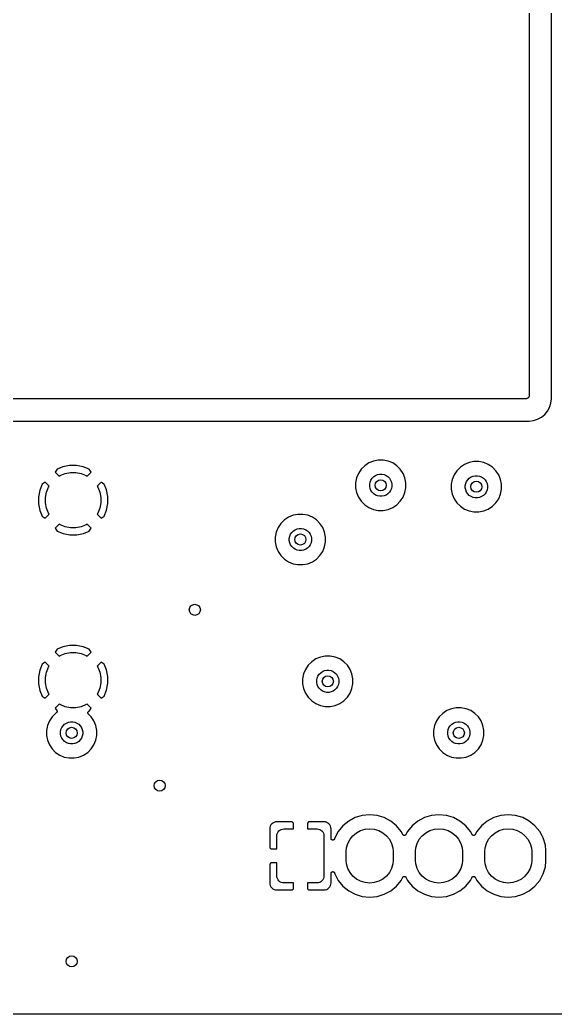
# Model space of a CAD drawing. Extents: x 1 to 139, y -76 to -1.
# Drawn here: x 66.71 to 86.03, y -75.56 to -39.65 of the extents above; entities that cross this region are included whole.
import ezdxf

# ---------------------------------------------------------------- set-up
doc = ezdxf.new("R2010")
doc.units = 0
doc.header["$MEASUREMENT"] = 0
doc.layers.add('BLACK', color=7, linetype='CONTINUOUS')

msp = doc.modelspace()

# ---------------------------------------------------------------- linework, layer by layer
at = {"layer": 'BLACK', "linetype": 'CONTINUOUS'}
for p, q in [((85.89, -53.3369), (85.89, -7.62312)), ((85.09, -30.772), (85.09, -53.213)), ((84.963, -53.34), (24.257, -53.34)), ((84.9749, -53.3388), (84.963, -53.34)), ((84.9868, -53.3377), (84.9749, -53.3388)), ((84.9872, -53.3376), (84.9868, -53.3377)), ((84.9877, -53.3376), (84.9872, -53.3376)), ((84.9991, -53.3341), (84.9877, -53.3376)), ((85.0106, -53.3308), (84.9991, -53.3341)), ((85.011, -53.3305), (85.0106, -53.3308)), ((85.0114, -53.3304), (85.011, -53.3305)), ((85.0219, -53.3248), (85.0114, -53.3304)), ((85.0325, -53.3193), (85.0219, -53.3248)), ((85.0329, -53.319), (85.0325, -53.3193)), ((85.0333, -53.3188), (85.0329, -53.319)), ((85.0425, -53.3112), (85.0333, -53.3188)), ((85.0519, -53.3037), (85.0425, -53.3112)), ((85.0521, -53.3034), (85.0519, -53.3037)), ((85.0525, -53.3031), (85.0521, -53.3034)), ((85.0601, -53.2939), (85.0525, -53.3031)), ((85.0678, -53.2848), (85.0601, -53.2939)), ((85.068, -53.2844), (85.0678, -53.2848)), ((85.0683, -53.284), (85.068, -53.2844)), ((85.074, -53.2735), (85.0683, -53.284)), ((85.0797, -53.263), (85.074, -53.2735)), ((85.0799, -53.2626), (85.0797, -53.263)), ((85.0801, -53.2622), (85.0799, -53.2626)), ((85.0836, -53.2508), (85.0801, -53.2622)), ((85.0872, -53.2394), (85.0836, -53.2508)), ((85.0873, -53.239), (85.0872, -53.2394)), ((85.0874, -53.2385), (85.0873, -53.239)), ((85.0887, -53.2267), (85.0874, -53.2385)), ((85.09, -53.2148), (85.0887, -53.2267)), ((85.09, -53.213), (85.09, -53.2139)), ((85.09, -53.2139), (85.09, -53.2139)), ((85.09, -53.2139), (85.09, -53.2139)), ((85.09, -53.2139), (85.09, -53.2148)), ((85.8288, -53.646), (85.8743, -53.496)), ((85.8743, -53.496), (85.89, -53.3369)), ((85.6555, -53.9055), (85.7549, -53.7843)), ((85.7549, -53.7843), (85.8288, -53.646)), ((24.1331, -54.14), (85.0869, -54.14)), ((85.0869, -54.14), (85.246, -54.1243)), ((85.246, -54.1243), (85.396, -54.0788)), ((85.396, -54.0788), (85.5343, -54.0049)), ((85.5343, -54.0049), (85.6555, -53.9055)), ((79.3045, -55.6557), (79.1558, -55.7551)), ((79.4697, -55.5873), (79.3045, -55.6557)), ((79.6452, -55.5524), (79.4697, -55.5873)), ((79.824, -55.5524), (79.6452, -55.5524)), ((79.9995, -55.5873), (79.824, -55.5524)), ((80.1647, -55.6557), (79.9995, -55.5873)), ((80.3134, -55.7551), (80.1647, -55.6557)), ((82.9201, -55.6419), (82.7549, -55.7103)), ((83.0956, -55.607), (82.9201, -55.6419)), ((83.2744, -55.607), (83.0956, -55.607)), ((83.4499, -55.6419), (83.2744, -55.607)), ((83.6151, -55.7103), (83.4499, -55.6419)), ((68.0603, -55.8798), (67.9829, -55.9887)), ((67.9829, -55.9887), (68.1294, -56.1352)), ((68.2606, -55.7968), (68.0603, -55.8798)), ((68.5028, -55.7469), (68.2606, -55.7968)), ((68.3433, -56.0384), (68.5365, -56)), ((68.7498, -55.7452), (68.5028, -55.7469)), ((68.5365, -56), (68.7335, -56)), ((68.7335, -56), (68.9267, -56.0384)), ((68.9924, -55.7917), (68.7498, -55.7452)), ((69.2099, -55.88), (68.9924, -55.7917)), ((69.1406, -56.1352), (69.2871, -55.9887)), ((69.2871, -55.9887), (69.2099, -55.88)), ((79.0293, -55.8816), (78.9299, -56.0303)), ((79.1558, -55.7551), (79.0293, -55.8816)), ((80.4399, -55.8816), (80.3134, -55.7551)), ((80.5393, -56.0303), (80.4399, -55.8816)), ((82.4797, -55.9362), (82.3803, -56.0849)), ((82.6062, -55.8097), (82.4797, -55.9362)), ((82.7549, -55.7103), (82.6062, -55.8097)), ((83.7638, -55.8097), (83.6151, -55.7103)), ((83.8903, -55.9362), (83.7638, -55.8097)), ((83.9897, -56.0849), (83.8903, -55.9362)), ((67.6237, -56.3479), (67.515, -56.4251)), ((67.7702, -56.4944), (67.6237, -56.3479)), ((68.1294, -56.1352), (68.1613, -56.1138)), ((68.1613, -56.1138), (68.3433, -56.0384)), ((68.9267, -56.0384), (69.1087, -56.1138)), ((69.1087, -56.1138), (69.1406, -56.1352)), ((69.6463, -56.3479), (69.4998, -56.4944)), ((69.7429, -56.4165), (69.6463, -56.3479)), ((78.8615, -56.1955), (78.8266, -56.371)), ((78.8266, -56.371), (78.8266, -56.5498)), ((78.9299, -56.0303), (78.8615, -56.1955)), ((79.3346, -56.421), (79.35, -56.3437)), ((79.35, -56.3437), (79.3801, -56.2709)), ((79.3801, -56.2709), (79.4239, -56.2054)), ((79.4239, -56.2054), (79.4796, -56.1497)), ((79.4796, -56.1497), (79.5451, -56.1059)), ((79.5451, -56.1059), (79.6179, -56.0758)), ((79.6179, -56.0758), (79.6952, -56.0604)), ((79.6952, -56.0604), (79.774, -56.0604)), ((79.774, -56.0604), (79.8513, -56.0758)), ((79.8513, -56.0758), (79.9241, -56.1059)), ((79.9241, -56.1059), (79.9896, -56.1497)), ((79.9896, -56.1497), (80.0453, -56.2054)), ((80.0453, -56.2054), (80.0891, -56.2709)), ((80.0891, -56.2709), (80.1192, -56.3437)), ((80.1192, -56.3437), (80.1346, -56.421)), ((80.6077, -56.1955), (80.5393, -56.0303)), ((80.6426, -56.371), (80.6077, -56.1955)), ((80.6426, -56.5498), (80.6426, -56.371)), ((82.3119, -56.2501), (82.277, -56.4256)), ((82.3803, -56.0849), (82.3119, -56.2501)), ((82.8004, -56.3983), (82.8305, -56.3255)), ((82.8305, -56.3255), (82.8743, -56.26)), ((82.8743, -56.26), (82.93, -56.2043)), ((82.93, -56.2043), (82.9955, -56.1605)), ((82.9955, -56.1605), (83.0683, -56.1304)), ((83.0683, -56.1304), (83.1456, -56.115)), ((83.1456, -56.115), (83.2244, -56.115)), ((83.2244, -56.115), (83.3017, -56.1304)), ((83.3017, -56.1304), (83.3745, -56.1605)), ((83.3745, -56.1605), (83.44, -56.2043)), ((83.44, -56.2043), (83.4957, -56.26)), ((83.4957, -56.26), (83.5395, -56.3255)), ((83.5395, -56.3255), (83.5696, -56.3983)), ((84.0581, -56.2501), (83.9897, -56.0849)), ((84.093, -56.4256), (84.0581, -56.2501)), ((67.4267, -56.6426), (67.3802, -56.8852)), ((67.515, -56.4251), (67.4267, -56.6426)), ((67.635, -56.9015), (67.6734, -56.7083)), ((67.6734, -56.7083), (67.7488, -56.5263)), ((67.7488, -56.5263), (67.7702, -56.4944)), ((69.4998, -56.4944), (69.5212, -56.5263)), ((69.5212, -56.5263), (69.5966, -56.7083)), ((69.5966, -56.7083), (69.635, -56.9015)), ((69.7552, -56.4252), (69.7429, -56.4165)), ((69.7429, -56.4165), (69.7429, -56.4165)), ((69.8382, -56.6256), (69.7552, -56.4252)), ((69.8881, -56.8678), (69.8382, -56.6256)), ((78.8266, -56.5498), (78.8615, -56.7253)), ((78.8615, -56.7253), (78.9299, -56.8905)), ((79.3346, -56.4998), (79.3346, -56.421)), ((79.35, -56.5771), (79.3346, -56.4998)), ((79.3801, -56.6499), (79.35, -56.5771)), ((79.4239, -56.7154), (79.3801, -56.6499)), ((79.4796, -56.7711), (79.4239, -56.7154)), ((80.0453, -56.7154), (79.9896, -56.7711)), ((80.0891, -56.6499), (80.0453, -56.7154)), ((80.1192, -56.5771), (80.0891, -56.6499)), ((80.1346, -56.4998), (80.1192, -56.5771)), ((80.1346, -56.421), (80.1346, -56.4998)), ((80.5393, -56.8905), (80.6077, -56.7253)), ((80.6077, -56.7253), (80.6426, -56.5498)), ((82.277, -56.4256), (82.277, -56.6044)), ((82.277, -56.6044), (82.3119, -56.7799)), ((82.785, -56.4756), (82.8004, -56.3983)), ((82.785, -56.5544), (82.785, -56.4756)), ((82.8004, -56.6317), (82.785, -56.5544)), ((82.8305, -56.7045), (82.8004, -56.6317)), ((82.8743, -56.77), (82.8305, -56.7045)), ((83.5395, -56.7045), (83.4957, -56.77)), ((83.5696, -56.6317), (83.5395, -56.7045)), ((83.5696, -56.3983), (83.585, -56.4756)), ((83.585, -56.5544), (83.5696, -56.6317)), ((83.585, -56.4756), (83.585, -56.5544)), ((84.0581, -56.7799), (84.093, -56.6044)), ((84.093, -56.6044), (84.093, -56.4256)), ((67.3802, -56.8852), (67.3819, -57.1322)), ((67.635, -57.0985), (67.635, -56.9015)), ((67.6734, -57.2917), (67.635, -57.0985)), ((69.635, -57.0985), (69.5966, -57.2917)), ((69.635, -56.9015), (69.635, -57.0985)), ((69.8898, -57.1148), (69.8881, -56.8678)), ((78.9299, -56.8905), (79.0293, -57.0392)), ((79.0293, -57.0392), (79.1558, -57.1657)), ((79.5451, -56.8149), (79.4796, -56.7711)), ((79.6179, -56.845), (79.5451, -56.8149)), ((79.6952, -56.8604), (79.6179, -56.845)), ((79.774, -56.8604), (79.6952, -56.8604)), ((79.8513, -56.845), (79.774, -56.8604)), ((79.9241, -56.8149), (79.8513, -56.845)), ((79.9896, -56.7711), (79.9241, -56.8149)), ((80.3134, -57.1657), (80.4399, -57.0392)), ((80.4399, -57.0392), (80.5393, -56.8905)), ((82.3119, -56.7799), (82.3803, -56.9451)), ((82.3803, -56.9451), (82.4797, -57.0938)), ((82.4797, -57.0938), (82.6062, -57.2203)), ((82.93, -56.8257), (82.8743, -56.77)), ((82.9955, -56.8695), (82.93, -56.8257)), ((83.0683, -56.8996), (82.9955, -56.8695)), ((83.1456, -56.915), (83.0683, -56.8996)), ((83.2244, -56.915), (83.1456, -56.915)), ((83.3017, -56.8996), (83.2244, -56.915)), ((83.3745, -56.8695), (83.3017, -56.8996)), ((83.44, -56.8257), (83.3745, -56.8695)), ((83.4957, -56.77), (83.44, -56.8257)), ((83.7638, -57.2203), (83.8903, -57.0938)), ((83.8903, -57.0938), (83.9897, -56.9451)), ((83.9897, -56.9451), (84.0581, -56.7799)), ((67.3819, -57.1322), (67.4318, -57.3744)), ((67.4318, -57.3744), (67.5148, -57.5747)), ((67.7488, -57.4737), (67.6734, -57.2917)), ((69.5966, -57.2917), (69.5212, -57.4737)), ((69.755, -57.5749), (69.8433, -57.3574)), ((69.8433, -57.3574), (69.8898, -57.1148)), ((79.1558, -57.1657), (79.3045, -57.2651)), ((79.3045, -57.2651), (79.4697, -57.3335)), ((79.4697, -57.3335), (79.6452, -57.3684)), ((79.6452, -57.3684), (79.824, -57.3684)), ((79.824, -57.3684), (79.9995, -57.3335)), ((79.9995, -57.3335), (80.1647, -57.2651)), ((80.1647, -57.2651), (80.3134, -57.1657)), ((82.6062, -57.2203), (82.7549, -57.3197)), ((82.7549, -57.3197), (82.9201, -57.3881)), ((82.9201, -57.3881), (83.0956, -57.423)), ((83.0956, -57.423), (83.2744, -57.423)), ((83.2744, -57.423), (83.4499, -57.3881)), ((83.4499, -57.3881), (83.6151, -57.3197)), ((83.6151, -57.3197), (83.7638, -57.2203)), ((67.5148, -57.5747), (67.6237, -57.6521)), ((67.6237, -57.6521), (67.7702, -57.5056)), ((67.7702, -57.5056), (67.7488, -57.4737)), ((69.5212, -57.4737), (69.4998, -57.5056)), ((69.4998, -57.5056), (69.6463, -57.6521)), ((69.6463, -57.6521), (69.755, -57.5749)), ((76.2562, -57.7147), (76.1297, -57.8412)), ((76.4049, -57.6153), (76.2562, -57.7147)), ((76.5701, -57.5469), (76.4049, -57.6153)), ((76.7456, -57.512), (76.5701, -57.5469)), ((76.9244, -57.512), (76.7456, -57.512)), ((77.0999, -57.5469), (76.9244, -57.512)), ((77.2651, -57.6153), (77.0999, -57.5469)), ((77.4138, -57.7147), (77.2651, -57.6153)), ((77.5403, -57.8412), (77.4138, -57.7147)), ((68.1294, -57.8648), (67.9829, -58.0113)), ((67.9829, -58.0113), (68.0601, -58.12)), ((68.0601, -58.12), (68.2776, -58.2083)), ((68.1613, -57.8862), (68.1294, -57.8648)), ((68.3433, -57.9616), (68.1613, -57.8862)), ((68.5365, -58), (68.3433, -57.9616)), ((68.7335, -58), (68.5365, -58)), ((68.9267, -57.9616), (68.7335, -58)), ((69.1087, -57.8862), (68.9267, -57.9616)), ((69.0094, -58.2032), (69.2097, -58.1202)), ((69.1406, -57.8648), (69.1087, -57.8862)), ((69.2871, -58.0113), (69.1406, -57.8648)), ((69.2097, -58.1202), (69.2871, -58.0113)), ((75.9619, -58.1551), (75.927, -58.3306)), ((76.0303, -57.9899), (75.9619, -58.1551)), ((76.1297, -57.8412), (76.0303, -57.9899)), ((76.4805, -58.2305), (76.5243, -58.165)), ((76.5243, -58.165), (76.58, -58.1093)), ((76.58, -58.1093), (76.6455, -58.0655)), ((76.6455, -58.0655), (76.7183, -58.0354)), ((76.7183, -58.0354), (76.7956, -58.02)), ((76.7956, -58.02), (76.8744, -58.02)), ((76.8744, -58.02), (76.9517, -58.0354)), ((76.9517, -58.0354), (77.0245, -58.0655)), ((77.0245, -58.0655), (77.09, -58.1093)), ((77.09, -58.1093), (77.1457, -58.165)), ((77.1457, -58.165), (77.1895, -58.2305)), ((77.6397, -57.9899), (77.5403, -57.8412)), ((77.7081, -58.1551), (77.6397, -57.9899)), ((77.743, -58.3306), (77.7081, -58.1551)), ((68.2776, -58.2083), (68.5202, -58.2548)), ((68.5202, -58.2548), (68.7672, -58.2531)), ((68.7672, -58.2531), (69.0094, -58.2032)), ((75.927, -58.3306), (75.927, -58.5094)), ((75.927, -58.5094), (75.9619, -58.6849)), ((76.435, -58.3806), (76.4504, -58.3033)), ((76.435, -58.4594), (76.435, -58.3806)), ((76.4504, -58.5367), (76.435, -58.4594)), ((76.4504, -58.3033), (76.4805, -58.2305)), ((76.4805, -58.6095), (76.4504, -58.5367)), ((77.1895, -58.2305), (77.2196, -58.3033)), ((77.2196, -58.5367), (77.1895, -58.6095)), ((77.2196, -58.3033), (77.235, -58.3806)), ((77.235, -58.4594), (77.2196, -58.5367)), ((77.235, -58.3806), (77.235, -58.4594)), ((77.7081, -58.6849), (77.743, -58.5094)), ((77.743, -58.5094), (77.743, -58.3306)), ((75.9619, -58.6849), (76.0303, -58.8501)), ((76.0303, -58.8501), (76.1297, -58.9988)), ((76.5243, -58.675), (76.4805, -58.6095)), ((76.58, -58.7307), (76.5243, -58.675)), ((76.6455, -58.7745), (76.58, -58.7307)), ((76.7183, -58.8046), (76.6455, -58.7745)), ((76.7956, -58.82), (76.7183, -58.8046)), ((76.8744, -58.82), (76.7956, -58.82)), ((76.9517, -58.8046), (76.8744, -58.82)), ((77.0245, -58.7745), (76.9517, -58.8046)), ((77.09, -58.7307), (77.0245, -58.7745)), ((77.1457, -58.675), (77.09, -58.7307)), ((77.1895, -58.6095), (77.1457, -58.675)), ((77.5403, -58.9988), (77.6397, -58.8501)), ((77.6397, -58.8501), (77.7081, -58.6849)), ((76.1297, -58.9988), (76.2562, -59.1253)), ((76.2562, -59.1253), (76.4049, -59.2247)), ((76.4049, -59.2247), (76.5701, -59.2931)), ((77.0999, -59.2931), (77.2651, -59.2247)), ((77.2651, -59.2247), (77.4138, -59.1253)), ((77.4138, -59.1253), (77.5403, -58.9988)), ((76.5701, -59.2931), (76.7456, -59.328)), ((76.7456, -59.328), (76.9244, -59.328)), ((76.9244, -59.328), (77.0999, -59.2931)), ((68.0603, -62.3798), (67.9829, -62.4887)), ((67.9829, -62.4887), (68.1294, -62.6352)), ((68.2606, -62.2968), (68.0603, -62.3798)), ((68.5028, -62.2469), (68.2606, -62.2968)), ((68.7498, -62.2452), (68.5028, -62.2469)), ((68.9924, -62.2917), (68.7498, -62.2452)), ((69.2099, -62.38), (68.9924, -62.2917)), ((69.1406, -62.6352), (69.2871, -62.4887)), ((69.2871, -62.4887), (69.2099, -62.38)), ((67.6237, -62.8479), (67.515, -62.9251)), ((67.7702, -62.9944), (67.6237, -62.8479)), ((68.1294, -62.6352), (68.1613, -62.6138)), ((68.1613, -62.6138), (68.3433, -62.5384)), ((68.3433, -62.5384), (68.5365, -62.5)), ((68.5365, -62.5), (68.7335, -62.5)), ((68.7335, -62.5), (68.9267, -62.5384)), ((68.9267, -62.5384), (69.1087, -62.6138)), ((69.1087, -62.6138), (69.1406, -62.6352)), ((69.6463, -62.8479), (69.4998, -62.9944)), ((69.7552, -62.9253), (69.6463, -62.8479)), ((77.2443, -62.8359), (77.1178, -62.9624)), ((77.393, -62.7365), (77.2443, -62.8359)), ((77.5582, -62.6681), (77.393, -62.7365)), ((77.7337, -62.6332), (77.5582, -62.6681)), ((77.9125, -62.6332), (77.7337, -62.6332)), ((78.088, -62.6681), (77.9125, -62.6332)), ((78.2532, -62.7365), (78.088, -62.6681)), ((78.4019, -62.8359), (78.2532, -62.7365)), ((78.5284, -62.9624), (78.4019, -62.8359)), ((67.4267, -63.1426), (67.3802, -63.3852)), ((67.515, -62.9251), (67.4267, -63.1426)), ((67.635, -63.4015), (67.6734, -63.2083)), ((67.6734, -63.2083), (67.7488, -63.0263)), ((67.7488, -63.0263), (67.7702, -62.9944)), ((69.4998, -62.9944), (69.5212, -63.0263)), ((69.5212, -63.0263), (69.5966, -63.2083)), ((69.5966, -63.2083), (69.635, -63.4015)), ((69.8382, -63.1256), (69.7552, -62.9253)), ((69.8881, -63.3678), (69.8382, -63.1256)), ((77.0184, -63.1111), (76.95, -63.2763)), ((77.1178, -62.9624), (77.0184, -63.1111)), ((77.5681, -63.2305), (77.6336, -63.1867)), ((77.6336, -63.1867), (77.7064, -63.1566)), ((77.7064, -63.1566), (77.7837, -63.1412)), ((77.7837, -63.1412), (77.8625, -63.1412)), ((77.8625, -63.1412), (77.9398, -63.1566)), ((77.9398, -63.1566), (78.0126, -63.1867)), ((78.0126, -63.1867), (78.0781, -63.2305)), ((78.6278, -63.1111), (78.5284, -62.9624)), ((78.6962, -63.2763), (78.6278, -63.1111)), ((67.3802, -63.3852), (67.3819, -63.6322)), ((67.635, -63.5985), (67.635, -63.4015)), ((69.635, -63.4015), (69.635, -63.5985)), ((69.8887, -63.4459), (69.8881, -63.3678)), ((69.8887, -63.446), (69.8887, -63.4459)), ((69.8898, -63.6148), (69.8887, -63.446)), ((76.95, -63.2763), (76.9151, -63.4518)), ((76.9151, -63.4518), (76.9151, -63.6306)), ((77.4231, -63.5018), (77.4385, -63.4245)), ((77.4231, -63.5806), (77.4231, -63.5018)), ((77.4385, -63.4245), (77.4686, -63.3517)), ((77.4686, -63.3517), (77.5124, -63.2862)), ((77.5124, -63.2862), (77.5681, -63.2305)), ((78.0781, -63.2305), (78.1338, -63.2862)), ((78.1338, -63.2862), (78.1776, -63.3517)), ((78.1776, -63.3517), (78.2077, -63.4245)), ((78.2077, -63.4245), (78.2231, -63.5018)), ((78.2231, -63.5018), (78.2231, -63.5806)), ((78.7311, -63.4518), (78.6962, -63.2763)), ((78.7311, -63.6306), (78.7311, -63.4518)), ((67.3819, -63.6322), (67.4318, -63.8744)), ((67.4318, -63.8744), (67.5148, -64.0747)), ((67.6734, -63.7917), (67.635, -63.5985)), ((67.7488, -63.9737), (67.6734, -63.7917)), ((69.5966, -63.7917), (69.5212, -63.9737)), ((69.635, -63.5985), (69.5966, -63.7917)), ((69.755, -64.0749), (69.8433, -63.8574)), ((69.8433, -63.8574), (69.8898, -63.6148)), ((76.9151, -63.6306), (76.95, -63.8061)), ((76.95, -63.8061), (77.0184, -63.9713)), ((77.4385, -63.6579), (77.4231, -63.5806)), ((77.4686, -63.7307), (77.4385, -63.6579)), ((77.5124, -63.7962), (77.4686, -63.7307)), ((77.5681, -63.8519), (77.5124, -63.7962)), ((77.6336, -63.8957), (77.5681, -63.8519)), ((77.7064, -63.9258), (77.6336, -63.8957)), ((77.7837, -63.9412), (77.7064, -63.9258)), ((77.9398, -63.9258), (77.8625, -63.9412)), ((78.0126, -63.8957), (77.9398, -63.9258)), ((78.0781, -63.8519), (78.0126, -63.8957)), ((78.1338, -63.7962), (78.0781, -63.8519)), ((78.1776, -63.7307), (78.1338, -63.7962)), ((78.2077, -63.6579), (78.1776, -63.7307)), ((78.2231, -63.5806), (78.2077, -63.6579)), ((78.6278, -63.9713), (78.6962, -63.8061)), ((78.6962, -63.8061), (78.7311, -63.6306)), ((67.5148, -64.0747), (67.6237, -64.1521)), ((67.6237, -64.1521), (67.7702, -64.0056)), ((67.7702, -64.0056), (67.7488, -63.9737)), ((69.5212, -63.9737), (69.4998, -64.0056)), ((69.4998, -64.0056), (69.6463, -64.1521)), ((69.6463, -64.1521), (69.755, -64.0749)), ((77.0184, -63.9713), (77.1178, -64.12)), ((77.1178, -64.12), (77.2443, -64.2465)), ((77.2443, -64.2465), (77.393, -64.3459)), ((77.8625, -63.9412), (77.7837, -63.9412)), ((78.2532, -64.3459), (78.4019, -64.2465)), ((78.4019, -64.2465), (78.5284, -64.12)), ((78.5284, -64.12), (78.6059, -64.004)), ((78.6059, -64.004), (78.6278, -63.9713)), ((78.6059, -64.004), (78.6059, -64.004)), ((68.1294, -64.3648), (67.9829, -64.5113)), ((67.9829, -64.5113), (68.0417, -64.5941)), ((68.0417, -64.5941), (68.0422, -64.5948)), ((68.0422, -64.5948), (68.0426, -64.5954)), ((68.0426, -64.5954), (68.043, -64.5959)), ((68.043, -64.5959), (68.0456, -64.6008)), ((68.0456, -64.6008), (68.0482, -64.6057)), ((68.0482, -64.6057), (68.0484, -64.6063)), ((68.0484, -64.6063), (68.0488, -64.6069)), ((68.0488, -64.6069), (68.0503, -64.6122)), ((68.0503, -64.6122), (68.052, -64.6175)), ((68.0522, -64.6435), (68.0506, -64.6487)), ((68.052, -64.6175), (68.0521, -64.6181)), ((68.0521, -64.6181), (68.0523, -64.6188)), ((68.0524, -64.6421), (68.0522, -64.6428)), ((68.0522, -64.6428), (68.0522, -64.6435)), ((68.0523, -64.6188), (68.0528, -64.6243)), ((68.0529, -64.6366), (68.0524, -64.6421)), ((68.0528, -64.6243), (68.0534, -64.6298)), ((68.0534, -64.6311), (68.0529, -64.6366)), ((68.0534, -64.6298), (68.0534, -64.6304)), ((68.0534, -64.6304), (68.0534, -64.6311)), ((68.1613, -64.3862), (68.1294, -64.3648)), ((68.3433, -64.4616), (68.1613, -64.3862)), ((68.5365, -64.5), (68.3433, -64.4616)), ((68.7335, -64.5), (68.5365, -64.5)), ((68.9267, -64.4616), (68.7335, -64.5)), ((69.1087, -64.3862), (68.9267, -64.4616)), ((69.1406, -64.3648), (69.1087, -64.3862)), ((69.2871, -64.5113), (69.1406, -64.3648)), ((69.1741, -64.6505), (69.1769, -64.6453)), ((69.1769, -64.6453), (69.177, -64.6452)), ((69.177, -64.6452), (69.1771, -64.645)), ((69.1771, -64.645), (69.1809, -64.6404)), ((69.1809, -64.6404), (69.1848, -64.6357)), ((69.1848, -64.6357), (69.1849, -64.6356)), ((69.1849, -64.6356), (69.185, -64.6355)), ((69.185, -64.6355), (69.1897, -64.6317)), ((69.1897, -64.6317), (69.1944, -64.6279)), ((69.1944, -64.6279), (69.1945, -64.6278)), ((69.1945, -64.6278), (69.1947, -64.6277)), ((69.1947, -64.6277), (69.1999, -64.6249)), ((69.1999, -64.6249), (69.2053, -64.622)), ((69.2053, -64.622), (69.2097, -64.6202)), ((69.2097, -64.6202), (69.2871, -64.5113)), ((77.393, -64.3459), (77.5582, -64.4143)), ((77.5582, -64.4143), (77.7337, -64.4492)), ((77.7337, -64.4492), (77.9125, -64.4492)), ((77.9125, -64.4492), (78.088, -64.4143)), ((78.088, -64.4143), (78.2532, -64.3459)), ((82.1199, -64.6003), (81.9712, -64.6997)), ((82.2851, -64.5319), (82.1199, -64.6003)), ((82.4606, -64.497), (82.2851, -64.5319)), ((82.6394, -64.497), (82.4606, -64.497)), ((82.8149, -64.5319), (82.6394, -64.497)), ((82.9801, -64.6003), (82.8149, -64.5319)), ((83.1288, -64.6997), (82.9801, -64.6003)), ((67.7753, -64.9749), (67.7069, -65.1401)), ((67.8747, -64.8262), (67.7753, -64.9749)), ((68.0012, -64.6997), (67.8747, -64.8262)), ((68.0252, -64.6837), (68.0012, -64.6997)), ((68.0257, -64.6832), (68.0252, -64.6837)), ((68.0263, -64.6829), (68.0257, -64.6832)), ((68.0305, -64.6793), (68.0263, -64.6829)), ((68.0348, -64.6758), (68.0305, -64.6793)), ((68.0352, -64.6753), (68.0348, -64.6758)), ((68.0358, -64.6748), (68.0352, -64.6753)), ((68.0392, -64.6705), (68.0358, -64.6748)), ((68.0427, -64.6662), (68.0392, -64.6705)), ((68.043, -64.6656), (68.0427, -64.6662)), ((68.0434, -64.6651), (68.043, -64.6656)), ((68.0459, -64.6601), (68.0434, -64.6651)), ((68.0485, -64.6553), (68.0459, -64.6601)), ((68.0487, -64.6547), (68.0485, -64.6553)), ((68.0491, -64.654), (68.0487, -64.6547)), ((68.0506, -64.6487), (68.0491, -64.654)), ((68.4633, -65.0204), (68.5406, -65.005)), ((68.5406, -65.005), (68.6194, -65.005)), ((68.6194, -65.005), (68.6967, -65.0204)), ((69.1661, -64.68), (69.1668, -64.674)), ((69.1661, -64.6802), (69.1661, -64.68)), ((69.1661, -64.6804), (69.1661, -64.6802)), ((69.1667, -64.6863), (69.1661, -64.6804)), ((69.1672, -64.6924), (69.1667, -64.6863)), ((69.1668, -64.674), (69.1674, -64.668)), ((69.1672, -64.6925), (69.1672, -64.6924)), ((69.1673, -64.6927), (69.1672, -64.6925)), ((69.1689, -64.6984), (69.1673, -64.6927)), ((69.1674, -64.6679), (69.1675, -64.6677)), ((69.1674, -64.668), (69.1674, -64.6679)), ((69.1675, -64.6677), (69.1693, -64.6619)), ((69.1706, -64.7043), (69.1689, -64.6984)), ((69.1693, -64.6619), (69.171, -64.6562)), ((69.1707, -64.7044), (69.1706, -64.7043)), ((69.1708, -64.7046), (69.1707, -64.7044)), ((69.1735, -64.7098), (69.1708, -64.7046)), ((69.171, -64.6562), (69.1711, -64.656)), ((69.1711, -64.656), (69.1712, -64.6559)), ((69.1712, -64.6559), (69.1741, -64.6505)), ((69.1764, -64.7153), (69.1735, -64.7098)), ((69.1765, -64.7154), (69.1764, -64.7153)), ((69.1765, -64.7156), (69.1765, -64.7154)), ((69.1803, -64.7203), (69.1765, -64.7156)), ((69.1841, -64.725), (69.1803, -64.7203)), ((69.1843, -64.7252), (69.1841, -64.725)), ((69.1847, -64.7256), (69.1843, -64.7252)), ((69.1843, -64.7252), (69.1843, -64.7252)), ((69.1843, -64.7252), (69.1843, -64.7252)), ((69.2853, -64.8262), (69.1847, -64.7256)), ((69.3847, -64.9749), (69.2853, -64.8262)), ((69.4531, -65.1401), (69.3847, -64.9749)), ((81.7453, -64.9749), (81.6769, -65.1401)), ((81.8447, -64.8262), (81.7453, -64.9749)), ((81.9712, -64.6997), (81.8447, -64.8262)), ((82.4333, -65.0204), (82.5106, -65.005)), ((82.5106, -65.005), (82.5894, -65.005)), ((82.5894, -65.005), (82.6667, -65.0204)), ((83.2553, -64.8262), (83.1288, -64.6997)), ((83.3547, -64.9749), (83.2553, -64.8262)), ((83.4231, -65.1401), (83.3547, -64.9749)), ((67.7069, -65.1401), (67.672, -65.3156)), ((67.672, -65.3156), (67.672, -65.4944)), ((68.18, -65.3656), (68.1954, -65.2883)), ((68.18, -65.4444), (68.18, -65.3656)), ((68.1954, -65.2883), (68.2255, -65.2155)), ((68.2255, -65.2155), (68.2693, -65.15)), ((68.2693, -65.15), (68.325, -65.0943)), ((68.325, -65.0943), (68.3905, -65.0505)), ((68.3905, -65.0505), (68.4633, -65.0204)), ((68.6967, -65.0204), (68.7695, -65.0505)), ((68.7695, -65.0505), (68.835, -65.0943)), ((68.835, -65.0943), (68.8907, -65.15)), ((68.8907, -65.15), (68.9345, -65.2155)), ((68.9345, -65.2155), (68.9646, -65.2883)), ((68.9646, -65.2883), (68.98, -65.3656)), ((68.98, -65.3656), (68.98, -65.4444)), ((69.488, -65.3156), (69.4531, -65.1401)), ((69.488, -65.4944), (69.488, -65.3156)), ((81.6769, -65.1401), (81.642, -65.3156)), ((81.642, -65.3156), (81.642, -65.4944)), ((82.15, -65.3656), (82.1654, -65.2883)), ((82.15, -65.4444), (82.15, -65.3656)), ((82.1654, -65.2883), (82.1955, -65.2155)), ((82.1955, -65.2155), (82.2393, -65.15)), ((82.2393, -65.15), (82.295, -65.0943)), ((82.295, -65.0943), (82.3605, -65.0505)), ((82.3605, -65.0505), (82.4333, -65.0204)), ((82.6667, -65.0204), (82.7395, -65.0505)), ((82.7395, -65.0505), (82.805, -65.0943)), ((82.805, -65.0943), (82.8607, -65.15)), ((82.8607, -65.15), (82.9045, -65.2155)), ((82.9045, -65.2155), (82.9346, -65.2883)), ((82.9346, -65.2883), (82.95, -65.3656)), ((82.95, -65.3656), (82.95, -65.4444)), ((83.4573, -65.3119), (83.4231, -65.1401)), ((83.458, -65.3156), (83.4573, -65.3119)), ((83.4573, -65.3119), (83.4573, -65.3119)), ((83.458, -65.4944), (83.458, -65.3156)), ((67.672, -65.4944), (67.7069, -65.6699)), ((67.7069, -65.6699), (67.7753, -65.8351)), ((68.1954, -65.5217), (68.18, -65.4444)), ((68.2255, -65.5945), (68.1954, -65.5217)), ((68.2693, -65.66), (68.2255, -65.5945)), ((68.325, -65.7157), (68.2693, -65.66)), ((68.3905, -65.7595), (68.325, -65.7157)), ((68.835, -65.7157), (68.7695, -65.7595)), ((68.8907, -65.66), (68.835, -65.7157)), ((68.9345, -65.5945), (68.8907, -65.66)), ((68.9646, -65.5217), (68.9345, -65.5945)), ((68.98, -65.4444), (68.9646, -65.5217)), ((69.3847, -65.8351), (69.4531, -65.6699)), ((69.4531, -65.6699), (69.488, -65.4944)), ((81.642, -65.4944), (81.6769, -65.6699)), ((81.6769, -65.6699), (81.7453, -65.8351)), ((82.1654, -65.5217), (82.15, -65.4444)), ((82.1955, -65.5945), (82.1654, -65.5217)), ((82.2393, -65.66), (82.1955, -65.5945)), ((82.295, -65.7157), (82.2393, -65.66)), ((82.3605, -65.7595), (82.295, -65.7157)), ((82.805, -65.7157), (82.7395, -65.7595)), ((82.8607, -65.66), (82.805, -65.7157)), ((82.9045, -65.5945), (82.8607, -65.66)), ((82.9346, -65.5217), (82.9045, -65.5945)), ((82.95, -65.4444), (82.9346, -65.5217)), ((83.3547, -65.8351), (83.4231, -65.6699)), ((83.4231, -65.6699), (83.458, -65.4944)), ((67.7753, -65.8351), (67.8747, -65.9838)), ((67.8747, -65.9838), (68.0012, -66.1103)), ((68.4633, -65.7896), (68.3905, -65.7595)), ((68.5406, -65.805), (68.4633, -65.7896)), ((68.6194, -65.805), (68.5406, -65.805)), ((68.6967, -65.7896), (68.6194, -65.805)), ((68.7695, -65.7595), (68.6967, -65.7896)), ((69.1588, -66.1103), (69.2853, -65.9838)), ((69.2853, -65.9838), (69.3847, -65.8351)), ((81.7453, -65.8351), (81.8447, -65.9838)), ((81.8447, -65.9838), (81.9712, -66.1103)), ((82.4333, -65.7896), (82.3605, -65.7595)), ((82.5106, -65.805), (82.4333, -65.7896)), ((82.5894, -65.805), (82.5106, -65.805)), ((82.6667, -65.7896), (82.5894, -65.805)), ((82.7395, -65.7595), (82.6667, -65.7896)), ((83.1288, -66.1103), (83.2553, -65.9838)), ((83.2553, -65.9838), (83.3547, -65.8351)), ((68.0012, -66.1103), (68.1499, -66.2097)), ((68.1499, -66.2097), (68.3151, -66.2781)), ((68.3151, -66.2781), (68.4906, -66.313)), ((68.4906, -66.313), (68.6694, -66.313)), ((68.6694, -66.313), (68.8449, -66.2781)), ((68.8449, -66.2781), (69.0101, -66.2097)), ((69.0101, -66.2097), (69.1588, -66.1103)), ((81.9712, -66.1103), (82.1199, -66.2097)), ((82.1199, -66.2097), (82.2851, -66.2781)), ((82.2851, -66.2781), (82.4606, -66.313)), ((82.4606, -66.313), (82.6394, -66.313)), ((82.6394, -66.313), (82.8149, -66.2781)), ((82.8149, -66.2781), (82.9801, -66.2097)), ((82.9801, -66.2097), (83.1288, -66.1103)), ((78.5769, -68.5904), (78.3701, -68.7601)), ((78.8128, -68.4643), (78.5769, -68.5904)), ((79.0688, -68.3866), (78.8128, -68.4643)), ((79.335, -68.3604), (79.0688, -68.3866)), ((79.6012, -68.3866), (79.335, -68.3604)), ((79.8572, -68.4643), (79.6012, -68.3866)), ((80.0931, -68.5904), (79.8572, -68.4643)), ((80.2999, -68.7601), (80.0931, -68.5904)), ((81.0769, -68.5904), (80.8701, -68.7601)), ((81.3128, -68.4643), (81.0769, -68.5904)), ((81.5688, -68.3866), (81.3128, -68.4643)), ((81.835, -68.3604), (81.5688, -68.3866)), ((82.1012, -68.3866), (81.835, -68.3604)), ((82.3572, -68.4643), (82.1012, -68.3866)), ((82.5931, -68.5904), (82.3572, -68.4643)), ((82.7999, -68.7601), (82.5931, -68.5904)), ((83.5769, -68.5904), (83.3701, -68.7601)), ((83.8128, -68.4643), (83.5769, -68.5904)), ((84.0688, -68.3866), (83.8128, -68.4643)), ((84.335, -68.3604), (84.0688, -68.3866)), ((84.6012, -68.3866), (84.335, -68.3604)), ((84.8572, -68.4643), (84.6012, -68.3866)), ((85.0931, -68.5904), (84.8572, -68.4643)), ((85.2999, -68.7601), (85.0931, -68.5904)), ((75.7347, -68.8252), (75.7295, -68.878)), ((75.7295, -68.878), (75.7309, -69.5538)), ((75.7492, -68.7773), (75.7347, -68.8252)), ((75.7728, -68.7332), (75.7492, -68.7773)), ((75.8045, -68.6945), (75.7728, -68.7332)), ((75.8432, -68.6628), (75.8045, -68.6945)), ((75.8873, -68.6392), (75.8432, -68.6628)), ((75.9352, -68.6247), (75.8873, -68.6392)), ((75.988, -68.6195), (75.9352, -68.6247)), ((76.5388, -68.6209), (75.988, -68.6195)), ((76.0271, -68.9861), (76.0582, -68.9482)), ((76.0582, -68.9482), (76.0961, -68.9171)), ((76.0961, -68.9171), (76.1393, -68.894)), ((76.1393, -68.894), (76.1862, -68.8798)), ((76.1862, -68.8798), (76.235, -68.875)), ((76.235, -68.875), (76.581, -68.875)), ((76.581, -68.6632), (76.5388, -68.6209)), ((76.581, -68.875), (76.581, -68.6632)), ((77.1312, -68.6209), (77.089, -68.6632)), ((77.089, -68.6632), (77.089, -68.875)), ((77.089, -68.875), (77.435, -68.875)), ((77.682, -68.6195), (77.1312, -68.6209)), ((77.435, -68.875), (77.4838, -68.8798)), ((77.4838, -68.8798), (77.5307, -68.894)), ((77.5307, -68.894), (77.5739, -68.9171)), ((77.5739, -68.9171), (77.6118, -68.9482)), ((77.6118, -68.9482), (77.6429, -68.9861)), ((77.7348, -68.6247), (77.682, -68.6195)), ((77.7827, -68.6392), (77.7348, -68.6247)), ((77.8268, -68.6628), (77.7827, -68.6392)), ((77.8655, -68.6945), (77.8268, -68.6628)), ((77.8972, -68.7332), (77.8655, -68.6945)), ((77.9208, -68.7773), (77.8972, -68.7332)), ((77.9353, -68.8252), (77.9208, -68.7773)), ((77.9405, -68.878), (77.9353, -68.8252)), ((77.9398, -69.218), (77.9405, -68.878)), ((78.3701, -68.7601), (78.2004, -68.9669)), ((78.8605, -69.0148), (79.0081, -68.9359)), ((79.0081, -68.9359), (79.1684, -68.8873)), ((79.1684, -68.8873), (79.335, -68.8709)), ((79.335, -68.8709), (79.5016, -68.8873)), ((79.5016, -68.8873), (79.6619, -68.9359)), ((79.6619, -68.9359), (79.8095, -69.0148)), ((80.4696, -68.9669), (80.2999, -68.7601)), ((80.8701, -68.7601), (80.7004, -68.9669)), ((81.3605, -69.0148), (81.5081, -68.9359)), ((81.5081, -68.9359), (81.6684, -68.8873)), ((81.6684, -68.8873), (81.835, -68.8709)), ((81.835, -68.8709), (82.0016, -68.8873)), ((82.0016, -68.8873), (82.1619, -68.9359)), ((82.1619, -68.9359), (82.3095, -69.0148)), ((82.9696, -68.9669), (82.7999, -68.7601)), ((83.3701, -68.7601), (83.2004, -68.9669)), ((83.8605, -69.0148), (84.0081, -68.9359)), ((84.0081, -68.9359), (84.1684, -68.8873)), ((84.1684, -68.8873), (84.335, -68.8709)), ((84.335, -68.8709), (84.5016, -68.8873)), ((84.5016, -68.8873), (84.6619, -68.9359)), ((84.6619, -68.9359), (84.8095, -69.0148)), ((85.4696, -68.9669), (85.2999, -68.7601)), ((75.985, -69.125), (75.9898, -69.0762)), ((75.985, -69.596), (75.985, -69.125)), ((75.9898, -69.0762), (76.004, -69.0293)), ((76.004, -69.0293), (76.0271, -68.9861)), ((77.6429, -68.9861), (77.666, -69.0293)), ((77.666, -69.0293), (77.6802, -69.0762)), ((77.6802, -69.0762), (77.685, -69.125)), ((77.685, -69.125), (77.685, -70.575)), ((77.9401, -69.2211), (77.9398, -69.218)), ((77.9401, -69.2243), (77.9401, -69.2211)), ((77.9407, -69.2273), (77.9401, -69.2243)), ((77.941, -69.2303), (77.9407, -69.2273)), ((77.9419, -69.2334), (77.941, -69.2303)), ((77.9425, -69.2364), (77.9419, -69.2334)), ((77.9436, -69.2393), (77.9425, -69.2364)), ((77.9445, -69.2422), (77.9436, -69.2393)), ((77.946, -69.245), (77.9445, -69.2422)), ((77.9472, -69.2479), (77.946, -69.245)), ((77.9489, -69.2505), (77.9472, -69.2479)), ((77.9503, -69.2532), (77.9489, -69.2505)), ((77.9523, -69.2556), (77.9503, -69.2532)), ((77.954, -69.2582), (77.9523, -69.2556)), ((77.9562, -69.2604), (77.954, -69.2582)), ((77.9581, -69.2628), (77.9562, -69.2604)), ((77.9605, -69.2648), (77.9581, -69.2628)), ((77.9627, -69.267), (77.9605, -69.2648)), ((77.9653, -69.2687), (77.9627, -69.267)), ((77.9677, -69.2707), (77.9653, -69.2687)), ((77.9704, -69.2722), (77.9677, -69.2707)), ((77.973, -69.274), (77.9704, -69.2722)), ((77.9759, -69.2752), (77.973, -69.274)), ((77.9786, -69.2766), (77.9759, -69.2752)), ((77.9815, -69.2776), (77.9786, -69.2766)), ((77.9844, -69.2788), (77.9815, -69.2776)), ((77.9874, -69.2794), (77.9844, -69.2788)), ((77.9904, -69.2803), (77.9874, -69.2794)), ((77.9935, -69.2807), (77.9904, -69.2803)), ((77.9966, -69.2813), (77.9935, -69.2807)), ((77.9996, -69.2813), (77.9966, -69.2813)), ((78.0027, -69.2816), (77.9996, -69.2813)), ((78.0058, -69.2814), (78.0027, -69.2816)), ((78.009, -69.2814), (78.0058, -69.2814)), ((78.012, -69.2808), (78.009, -69.2814)), ((78.0151, -69.2805), (78.012, -69.2808)), ((78.0181, -69.2797), (78.0151, -69.2805)), ((78.0211, -69.2791), (78.0181, -69.2797)), ((78.024, -69.2779), (78.0211, -69.2791)), ((78.0269, -69.2771), (78.024, -69.2779)), ((78.0297, -69.2756), (78.0269, -69.2771)), ((78.0326, -69.2745), (78.0297, -69.2756)), ((78.0352, -69.2728), (78.0326, -69.2745)), ((78.0379, -69.2714), (78.0352, -69.2728)), ((78.0404, -69.2694), (78.0379, -69.2714)), ((78.043, -69.2677), (78.0404, -69.2694)), ((78.0452, -69.2655), (78.043, -69.2677)), ((78.0476, -69.2636), (78.0452, -69.2655)), ((78.0496, -69.2612), (78.0476, -69.2636)), ((78.0519, -69.259), (78.0496, -69.2612)), ((78.0536, -69.2565), (78.0519, -69.259)), ((78.0556, -69.2541), (78.0536, -69.2565)), ((78.0571, -69.2514), (78.0556, -69.2541)), ((78.0589, -69.2488), (78.0571, -69.2514)), ((78.0601, -69.246), (78.0589, -69.2488)), ((78.0616, -69.2433), (78.0601, -69.246)), ((78.0626, -69.2403), (78.0616, -69.2433)), ((78.0638, -69.2374), (78.0626, -69.2403)), ((78.0641, -69.2366), (78.0638, -69.2374)), ((78.0743, -69.2028), (78.0641, -69.2366)), ((78.2004, -68.9669), (78.0743, -69.2028)), ((78.5459, -69.3981), (78.6248, -69.2505)), ((78.6248, -69.2505), (78.7311, -69.1211)), ((78.7311, -69.1211), (78.8605, -69.0148)), ((79.8095, -69.0148), (79.9389, -69.1211)), ((79.9389, -69.1211), (80.0452, -69.2505)), ((80.0452, -69.2505), (80.1241, -69.3981)), ((80.529, -69.078), (80.4696, -68.9669)), ((80.5324, -69.0832), (80.529, -69.078)), ((80.5357, -69.0881), (80.5324, -69.0832)), ((80.5358, -69.0882), (80.5357, -69.0881)), ((80.5359, -69.0883), (80.5358, -69.0882)), ((80.5403, -69.0927), (80.5359, -69.0883)), ((80.5444, -69.0969), (80.5403, -69.0927)), ((80.5445, -69.097), (80.5444, -69.0969)), ((80.5446, -69.0971), (80.5445, -69.097)), ((80.5497, -69.1005), (80.5446, -69.0971)), ((80.5547, -69.1039), (80.5497, -69.1005)), ((80.5548, -69.1039), (80.5547, -69.1039)), ((80.5549, -69.104), (80.5548, -69.1039)), ((80.5605, -69.1063), (80.5549, -69.104)), ((80.5661, -69.1087), (80.5605, -69.1063)), ((80.5662, -69.1087), (80.5661, -69.1087)), ((80.5664, -69.1088), (80.5662, -69.1087)), ((80.5723, -69.11), (80.5664, -69.1088)), ((80.5782, -69.1112), (80.5723, -69.11)), ((80.5784, -69.1112), (80.5782, -69.1112)), ((80.5785, -69.1112), (80.5784, -69.1112)), ((80.5845, -69.1113), (80.5785, -69.1112)), ((80.5906, -69.1113), (80.5845, -69.1113)), ((80.5908, -69.1113), (80.5906, -69.1113)), ((80.5909, -69.1113), (80.5908, -69.1113)), ((80.5967, -69.1102), (80.5909, -69.1113)), ((80.6028, -69.109), (80.5967, -69.1102)), ((80.6029, -69.109), (80.6028, -69.109)), ((80.6031, -69.109), (80.6029, -69.109)), ((80.6085, -69.1067), (80.6031, -69.109)), ((80.6143, -69.1044), (80.6085, -69.1067)), ((80.6144, -69.1043), (80.6143, -69.1044)), ((80.6145, -69.1043), (80.6144, -69.1043)), ((80.6196, -69.101), (80.6145, -69.1043)), ((80.6247, -69.0977), (80.6196, -69.101)), ((80.6248, -69.0976), (80.6247, -69.0977)), ((80.6249, -69.0975), (80.6248, -69.0976)), ((80.6293, -69.0932), (80.6249, -69.0975)), ((80.6336, -69.089), (80.6293, -69.0932)), ((80.6337, -69.0888), (80.6336, -69.0889)), ((80.6336, -69.0889), (80.6336, -69.089)), ((80.6372, -69.0837), (80.6337, -69.0888)), ((80.6406, -69.0788), (80.6372, -69.0837)), ((80.6407, -69.0786), (80.6406, -69.0788)), ((80.641, -69.078), (80.6407, -69.0785)), ((80.6407, -69.0785), (80.6407, -69.0785)), ((80.6407, -69.0785), (80.6407, -69.0786)), ((80.7004, -68.9669), (80.641, -69.078)), ((81.0459, -69.3981), (81.1248, -69.2505)), ((81.1248, -69.2505), (81.2311, -69.1211)), ((81.2311, -69.1211), (81.3605, -69.0148)), ((82.3095, -69.0148), (82.4389, -69.1211)), ((82.4389, -69.1211), (82.5452, -69.2505)), ((82.5452, -69.2505), (82.6241, -69.3981)), ((83.029, -69.078), (82.9696, -68.9669)), ((83.0324, -69.0832), (83.029, -69.078)), ((83.0357, -69.0881), (83.0324, -69.0832)), ((83.0358, -69.0882), (83.0357, -69.0881)), ((83.0359, -69.0883), (83.0358, -69.0882)), ((83.0403, -69.0927), (83.0359, -69.0883)), ((83.0444, -69.0969), (83.0403, -69.0927)), ((83.0445, -69.097), (83.0444, -69.0969)), ((83.0446, -69.0971), (83.0445, -69.097)), ((83.0497, -69.1005), (83.0446, -69.0971)), ((83.0547, -69.1039), (83.0497, -69.1005)), ((83.0548, -69.1039), (83.0547, -69.1039)), ((83.0549, -69.104), (83.0548, -69.1039)), ((83.0605, -69.1063), (83.0549, -69.104)), ((83.0661, -69.1087), (83.0605, -69.1063)), ((83.0662, -69.1087), (83.0661, -69.1087)), ((83.0664, -69.1088), (83.0662, -69.1087)), ((83.0723, -69.11), (83.0664, -69.1088)), ((83.0782, -69.1112), (83.0723, -69.11)), ((83.0784, -69.1112), (83.0782, -69.1112)), ((83.0785, -69.1112), (83.0784, -69.1112)), ((83.0845, -69.1113), (83.0785, -69.1112)), ((83.0906, -69.1113), (83.0845, -69.1113)), ((83.0908, -69.1113), (83.0906, -69.1113)), ((83.0909, -69.1113), (83.0908, -69.1113)), ((83.0967, -69.1102), (83.0909, -69.1113)), ((83.1028, -69.109), (83.0967, -69.1102)), ((83.1029, -69.109), (83.1028, -69.109)), ((83.1031, -69.109), (83.1029, -69.109)), ((83.1085, -69.1067), (83.1031, -69.109)), ((83.1143, -69.1044), (83.1085, -69.1067)), ((83.1144, -69.1043), (83.1143, -69.1044)), ((83.1145, -69.1043), (83.1144, -69.1043)), ((83.1196, -69.101), (83.1145, -69.1043)), ((83.1247, -69.0977), (83.1196, -69.101)), ((83.1248, -69.0976), (83.1247, -69.0977)), ((83.1249, -69.0975), (83.1248, -69.0976)), ((83.1293, -69.0932), (83.1249, -69.0975)), ((83.1336, -69.089), (83.1293, -69.0932)), ((83.1337, -69.0888), (83.1336, -69.0889)), ((83.1336, -69.0889), (83.1336, -69.089)), ((83.1372, -69.0837), (83.1337, -69.0888)), ((83.1406, -69.0788), (83.1372, -69.0837)), ((83.1407, -69.0786), (83.1406, -69.0788)), ((83.141, -69.078), (83.1407, -69.0785)), ((83.1407, -69.0785), (83.1407, -69.0785)), ((83.1407, -69.0785), (83.1407, -69.0786)), ((83.2004, -68.9669), (83.141, -69.078)), ((83.5459, -69.3981), (83.6248, -69.2505)), ((83.6248, -69.2505), (83.7311, -69.1211)), ((83.7311, -69.1211), (83.8605, -69.0148)), ((84.8095, -69.0148), (84.9389, -69.1211)), ((84.9389, -69.1211), (85.0452, -69.2505)), ((85.0452, -69.2505), (85.1241, -69.3981)), ((85.5568, -69.1299), (85.4696, -68.9669)), ((85.5957, -69.2028), (85.5568, -69.1299)), ((85.5568, -69.1299), (85.5568, -69.1299)), ((85.6734, -69.4588), (85.5957, -69.2028)), ((75.7309, -69.5538), (75.7732, -69.596)), ((75.7732, -69.596), (75.985, -69.596)), ((78.485, -69.6833), (78.4973, -69.5584)), ((78.4973, -69.5584), (78.5459, -69.3981)), ((80.1241, -69.3981), (80.1727, -69.5584)), ((80.1727, -69.5584), (80.185, -69.6833)), ((80.985, -69.6833), (80.9973, -69.5584)), ((80.9973, -69.5584), (81.0459, -69.3981)), ((82.6241, -69.3981), (82.6727, -69.5584)), ((82.6727, -69.5584), (82.685, -69.6833)), ((83.485, -69.6833), (83.4973, -69.5584)), ((83.4973, -69.5584), (83.5459, -69.3981)), ((85.1241, -69.3981), (85.1727, -69.5584)), ((85.1727, -69.5584), (85.185, -69.6833)), ((85.693, -69.6583), (85.6734, -69.4588)), ((85.693, -70.0417), (85.693, -69.6583)), ((78.485, -70.0167), (78.485, -69.6833)), ((78.4973, -70.1416), (78.485, -70.0167)), ((80.185, -70.0167), (80.1727, -70.1416)), ((80.185, -69.6833), (80.185, -70.0167)), ((80.985, -70.0167), (80.985, -69.6833)), ((80.9973, -70.1416), (80.985, -70.0167)), ((82.685, -70.0167), (82.6727, -70.1416)), ((82.685, -69.6833), (82.685, -70.0167)), ((83.485, -70.0167), (83.485, -69.6833)), ((83.4973, -70.1416), (83.485, -70.0167)), ((85.185, -70.0167), (85.1727, -70.1416)), ((85.185, -69.6833), (85.185, -70.0167)), ((75.7309, -70.1462), (75.7295, -70.822)), ((75.7732, -70.104), (75.7309, -70.1462)), ((75.985, -70.104), (75.7732, -70.104)), ((75.985, -70.575), (75.985, -70.104)), ((78.5459, -70.3019), (78.4973, -70.1416)), ((78.6248, -70.4495), (78.5459, -70.3019)), ((80.1241, -70.3019), (80.0452, -70.4495)), ((80.1727, -70.1416), (80.1241, -70.3019)), ((81.0459, -70.3019), (80.9973, -70.1416)), ((81.1248, -70.4495), (81.0459, -70.3019)), ((82.6241, -70.3019), (82.5452, -70.4495)), ((82.6727, -70.1416), (82.6241, -70.3019)), ((83.5459, -70.3019), (83.4973, -70.1416)), ((83.6248, -70.4495), (83.5459, -70.3019)), ((85.1241, -70.3019), (85.0452, -70.4495)), ((85.1727, -70.1416), (85.1241, -70.3019)), ((85.5957, -70.4972), (85.6734, -70.2412)), ((85.6734, -70.2412), (85.693, -70.0417)), ((75.9898, -70.6238), (75.985, -70.575)), ((76.004, -70.6707), (75.9898, -70.6238)), ((76.0271, -70.7139), (76.004, -70.6707)), ((76.0582, -70.7518), (76.0271, -70.7139)), ((76.0961, -70.7829), (76.0582, -70.7518)), ((77.6118, -70.7518), (77.5739, -70.7829)), ((77.6429, -70.7139), (77.6118, -70.7518)), ((77.666, -70.6707), (77.6429, -70.7139)), ((77.6802, -70.6238), (77.666, -70.6707)), ((77.685, -70.575), (77.6802, -70.6238)), ((77.9398, -70.4811), (77.9401, -70.478)), ((77.9398, -70.482), (77.9398, -70.4811)), ((77.9405, -70.822), (77.9398, -70.482)), ((77.9401, -70.478), (77.9402, -70.4749)), ((77.9402, -70.4749), (77.9408, -70.4718)), ((77.9408, -70.4718), (77.9411, -70.4688)), ((77.9411, -70.4688), (77.9421, -70.4658)), ((77.9421, -70.4658), (77.9427, -70.4627)), ((77.9427, -70.4627), (77.9439, -70.4599)), ((77.9439, -70.4599), (77.9449, -70.457)), ((77.9449, -70.457), (77.9464, -70.4542)), ((77.9464, -70.4542), (77.9476, -70.4513)), ((77.9476, -70.4513), (77.9493, -70.4488)), ((77.9493, -70.4488), (77.9508, -70.4461)), ((77.9508, -70.4461), (77.9528, -70.4437)), ((77.9528, -70.4437), (77.9546, -70.4411)), ((77.9546, -70.4411), (77.9568, -70.4389)), ((77.9568, -70.4389), (77.9588, -70.4366)), ((77.9588, -70.4366), (77.9612, -70.4346)), ((77.9612, -70.4346), (77.9634, -70.4324)), ((77.9634, -70.4324), (77.966, -70.4307)), ((77.966, -70.4307), (77.9684, -70.4288)), ((77.9684, -70.4288), (77.9712, -70.4273)), ((77.9712, -70.4273), (77.9738, -70.4256)), ((77.9738, -70.4256), (77.9766, -70.4245)), ((77.9766, -70.4245), (77.9794, -70.423)), ((77.9794, -70.423), (77.9824, -70.4221)), ((77.9824, -70.4221), (77.9853, -70.421)), ((77.9853, -70.421), (77.9883, -70.4204)), ((77.9883, -70.4204), (77.9913, -70.4195)), ((77.9913, -70.4195), (77.9944, -70.4192)), ((77.9944, -70.4192), (77.9975, -70.4186)), ((77.9975, -70.4186), (78.0005, -70.4186)), ((78.0005, -70.4186), (78.0036, -70.4184)), ((78.0036, -70.4184), (78.0067, -70.4187)), ((78.0067, -70.4187), (78.0098, -70.4187)), ((78.0098, -70.4187), (78.0129, -70.4193)), ((78.0129, -70.4193), (78.0159, -70.4196)), ((78.0159, -70.4196), (78.0189, -70.4205)), ((78.0189, -70.4205), (78.022, -70.4212)), ((78.022, -70.4212), (78.0248, -70.4224)), ((78.0248, -70.4224), (78.0278, -70.4233)), ((78.0278, -70.4233), (78.0305, -70.4247)), ((78.0305, -70.4247), (78.0334, -70.426)), ((78.0334, -70.426), (78.036, -70.4277)), ((78.036, -70.4277), (78.0387, -70.4291)), ((78.0387, -70.4291), (78.0411, -70.4311)), ((78.0411, -70.4311), (78.0437, -70.4329)), ((78.0437, -70.4329), (78.0459, -70.4351)), ((78.0459, -70.4351), (78.0482, -70.437)), ((78.0482, -70.437), (78.0502, -70.4394)), ((78.0502, -70.4394), (78.0524, -70.4417)), ((78.0524, -70.4417), (78.0542, -70.4442)), ((78.0542, -70.4442), (78.0561, -70.4466)), ((78.0561, -70.4466), (78.0576, -70.4494)), ((78.0576, -70.4494), (78.0593, -70.452)), ((78.0593, -70.452), (78.0605, -70.4548)), ((78.0605, -70.4548), (78.0619, -70.4575)), ((78.0619, -70.4575), (78.0629, -70.4605)), ((78.0629, -70.4605), (78.0641, -70.4634)), ((78.0641, -70.4634), (78.0743, -70.4972)), ((78.0743, -70.4972), (78.2004, -70.7331)), ((78.2004, -70.7331), (78.3701, -70.9399)), ((78.7311, -70.5789), (78.6248, -70.4495)), ((78.8605, -70.6852), (78.7311, -70.5789)), ((79.0081, -70.7641), (78.8605, -70.6852)), ((79.8095, -70.6852), (79.6619, -70.7641)), ((79.9389, -70.5789), (79.8095, -70.6852)), ((80.0452, -70.4495), (79.9389, -70.5789)), ((80.2999, -70.9399), (80.4696, -70.7331)), ((80.4696, -70.7331), (80.529, -70.622)), ((80.529, -70.622), (80.5293, -70.6215)), ((80.5293, -70.6214), (80.5294, -70.6212)), ((80.5293, -70.6215), (80.5293, -70.6214)), ((80.5293, -70.6215), (80.5293, -70.6215)), ((80.5294, -70.6212), (80.5328, -70.6162)), ((80.5328, -70.6162), (80.5363, -70.6112)), ((80.5363, -70.6112), (80.5364, -70.6111)), ((80.5364, -70.611), (80.5407, -70.6069)), ((80.5364, -70.6111), (80.5364, -70.611)), ((80.5407, -70.6069), (80.5451, -70.6025)), ((80.5451, -70.6025), (80.5452, -70.6024)), ((80.5452, -70.6024), (80.5453, -70.6023)), ((80.5453, -70.6023), (80.5504, -70.599)), ((80.5504, -70.599), (80.5555, -70.5957)), ((80.5555, -70.5957), (80.5556, -70.5957)), ((80.5556, -70.5957), (80.5557, -70.5956)), ((80.5557, -70.5956), (80.5614, -70.5933)), ((80.5614, -70.5933), (80.5669, -70.591)), ((80.5669, -70.591), (80.5671, -70.591)), ((80.5671, -70.591), (80.5672, -70.591)), ((80.5672, -70.591), (80.5731, -70.5899)), ((80.5731, -70.5899), (80.5791, -70.5887)), ((80.5791, -70.5887), (80.5792, -70.5887)), ((80.5792, -70.5887), (80.5794, -70.5887)), ((80.5794, -70.5887), (80.5853, -70.5887)), ((80.5853, -70.5887), (80.5915, -70.5888)), ((80.5915, -70.5888), (80.5916, -70.5888)), ((80.5916, -70.5888), (80.5918, -70.5888)), ((80.5918, -70.5888), (80.5976, -70.59)), ((80.5976, -70.59), (80.6036, -70.5912)), ((80.6036, -70.5912), (80.6038, -70.5913)), ((80.6038, -70.5913), (80.6039, -70.5913)), ((80.6039, -70.5913), (80.6095, -70.5937)), ((80.6095, -70.5937), (80.6151, -70.596)), ((80.6151, -70.596), (80.6152, -70.5961)), ((80.6152, -70.5961), (80.6153, -70.5961)), ((80.6153, -70.5961), (80.6203, -70.5995)), ((80.6203, -70.5995), (80.6254, -70.6029)), ((80.6254, -70.6029), (80.6255, -70.603)), ((80.6255, -70.603), (80.6256, -70.6031)), ((80.6256, -70.6031), (80.6297, -70.6072)), ((80.6297, -70.6072), (80.6341, -70.6117)), ((80.6341, -70.6117), (80.6342, -70.6118)), ((80.6342, -70.6118), (80.6343, -70.6119)), ((80.6343, -70.6119), (80.6375, -70.6167)), ((80.6375, -70.6167), (80.641, -70.622)), ((80.641, -70.622), (80.7004, -70.7331)), ((80.7004, -70.7331), (80.8701, -70.9399)), ((81.2311, -70.5789), (81.1248, -70.4495)), ((81.3605, -70.6852), (81.2311, -70.5789)), ((81.5081, -70.7641), (81.3605, -70.6852)), ((82.3095, -70.6852), (82.1619, -70.7641)), ((82.4389, -70.5789), (82.3095, -70.6852)), ((82.5452, -70.4495), (82.4389, -70.5789)), ((82.7999, -70.9399), (82.9696, -70.7331)), ((82.9696, -70.7331), (83.029, -70.622)), ((83.029, -70.622), (83.0293, -70.6215)), ((83.0293, -70.6214), (83.0294, -70.6212)), ((83.0293, -70.6215), (83.0293, -70.6214)), ((83.0293, -70.6215), (83.0293, -70.6215)), ((83.0294, -70.6212), (83.0328, -70.6162)), ((83.0328, -70.6162), (83.0363, -70.6112)), ((83.0363, -70.6112), (83.0364, -70.6111)), ((83.0364, -70.611), (83.0407, -70.6069)), ((83.0364, -70.6111), (83.0364, -70.611)), ((83.0407, -70.6069), (83.0451, -70.6025)), ((83.0451, -70.6025), (83.0452, -70.6024)), ((83.0452, -70.6024), (83.0453, -70.6023)), ((83.0453, -70.6023), (83.0504, -70.599)), ((83.0504, -70.599), (83.0555, -70.5957)), ((83.0555, -70.5957), (83.0556, -70.5957)), ((83.0556, -70.5957), (83.0557, -70.5956)), ((83.0557, -70.5956), (83.0614, -70.5933)), ((83.0614, -70.5933), (83.0669, -70.591)), ((83.0669, -70.591), (83.0671, -70.591)), ((83.0671, -70.591), (83.0672, -70.591)), ((83.0672, -70.591), (83.0731, -70.5899)), ((83.0731, -70.5899), (83.0791, -70.5887)), ((83.0791, -70.5887), (83.0792, -70.5887)), ((83.0792, -70.5887), (83.0794, -70.5887)), ((83.0794, -70.5887), (83.0853, -70.5887)), ((83.0853, -70.5887), (83.0915, -70.5888)), ((83.0915, -70.5888), (83.0916, -70.5888)), ((83.0916, -70.5888), (83.0918, -70.5888)), ((83.0918, -70.5888), (83.0976, -70.59)), ((83.0976, -70.59), (83.1036, -70.5912)), ((83.1036, -70.5912), (83.1038, -70.5913)), ((83.1038, -70.5913), (83.1039, -70.5913)), ((83.1039, -70.5913), (83.1095, -70.5937)), ((83.1095, -70.5937), (83.1151, -70.596)), ((83.1151, -70.596), (83.1152, -70.5961)), ((83.1152, -70.5961), (83.1153, -70.5961)), ((83.1153, -70.5961), (83.1203, -70.5995)), ((83.1203, -70.5995), (83.1254, -70.6029)), ((83.1254, -70.6029), (83.1255, -70.603)), ((83.1255, -70.603), (83.1256, -70.6031)), ((83.1256, -70.6031), (83.1297, -70.6072)), ((83.1297, -70.6072), (83.1341, -70.6117)), ((83.1341, -70.6117), (83.1342, -70.6118)), ((83.1342, -70.6118), (83.1343, -70.6119)), ((83.1343, -70.6119), (83.1375, -70.6167)), ((83.1375, -70.6167), (83.141, -70.622)), ((83.141, -70.622), (83.2004, -70.7331)), ((83.2004, -70.7331), (83.3701, -70.9399)), ((83.7311, -70.5789), (83.6248, -70.4495)), ((83.8605, -70.6852), (83.7311, -70.5789)), ((84.0081, -70.7641), (83.8605, -70.6852)), ((84.8095, -70.6852), (84.6619, -70.7641)), ((84.9389, -70.5789), (84.8095, -70.6852)), ((85.0452, -70.4495), (84.9389, -70.5789)), ((85.2999, -70.9399), (85.4696, -70.7331)), ((85.4696, -70.7331), (85.5957, -70.4972)), ((75.7295, -70.822), (75.7347, -70.8748)), ((75.7347, -70.8748), (75.7492, -70.9227)), ((75.7492, -70.9227), (75.7728, -70.9668)), ((75.7728, -70.9668), (75.8045, -71.0055)), ((75.8045, -71.0055), (75.8432, -71.0372)), ((75.8432, -71.0372), (75.8873, -71.0608)), ((75.8873, -71.0608), (75.9352, -71.0753)), ((75.9352, -71.0753), (75.988, -71.0805)), ((75.988, -71.0805), (76.5388, -71.0791)), ((76.1393, -70.806), (76.0961, -70.7829)), ((76.1862, -70.8202), (76.1393, -70.806)), ((76.235, -70.825), (76.1862, -70.8202)), ((76.581, -70.825), (76.235, -70.825)), ((76.5388, -71.0791), (76.581, -71.0368)), ((76.581, -71.0368), (76.581, -70.825)), ((77.435, -70.825), (77.089, -70.825)), ((77.089, -70.825), (77.089, -71.0368)), ((77.089, -71.0368), (77.1312, -71.0791)), ((77.1312, -71.0791), (77.682, -71.0805)), ((77.4838, -70.8202), (77.435, -70.825)), ((77.5307, -70.806), (77.4838, -70.8202)), ((77.5739, -70.7829), (77.5307, -70.806)), ((77.682, -71.0805), (77.7348, -71.0753)), ((77.7348, -71.0753), (77.7827, -71.0608)), ((77.7827, -71.0608), (77.8268, -71.0372)), ((77.8268, -71.0372), (77.8655, -71.0055)), ((77.8655, -71.0055), (77.8972, -70.9668)), ((77.8972, -70.9668), (77.9208, -70.9227)), ((77.9208, -70.9227), (77.9353, -70.8748)), ((77.9353, -70.8748), (77.9405, -70.822)), ((78.3701, -70.9399), (78.5769, -71.1096)), ((78.5769, -71.1096), (78.8128, -71.2357)), ((79.1684, -70.8127), (79.0081, -70.7641)), ((79.335, -70.8291), (79.1684, -70.8127)), ((79.5016, -70.8127), (79.335, -70.8291)), ((79.6619, -70.7641), (79.5016, -70.8127)), ((79.8572, -71.2357), (80.0931, -71.1096)), ((80.0931, -71.1096), (80.2999, -70.9399)), ((80.8701, -70.9399), (81.0769, -71.1096)), ((81.0769, -71.1096), (81.3128, -71.2357)), ((81.6684, -70.8127), (81.5081, -70.7641)), ((81.835, -70.8291), (81.6684, -70.8127)), ((82.0016, -70.8127), (81.835, -70.8291)), ((82.1619, -70.7641), (82.0016, -70.8127)), ((82.3572, -71.2357), (82.5931, -71.1096)), ((82.5931, -71.1096), (82.7999, -70.9399)), ((83.3701, -70.9399), (83.5769, -71.1096)), ((83.5769, -71.1096), (83.8128, -71.2357)), ((84.1684, -70.8127), (84.0081, -70.7641)), ((84.335, -70.8291), (84.1684, -70.8127)), ((84.5016, -70.8127), (84.335, -70.8291)), ((84.6619, -70.7641), (84.5016, -70.8127)), ((84.8572, -71.2357), (85.0931, -71.1096)), ((85.0931, -71.1096), (85.2999, -70.9399)), ((78.8128, -71.2357), (79.0688, -71.3134)), ((79.0688, -71.3134), (79.335, -71.3396)), ((79.335, -71.3396), (79.6012, -71.3134)), ((79.6012, -71.3134), (79.8572, -71.2357)), ((81.3128, -71.2357), (81.5688, -71.3134)), ((81.5688, -71.3134), (81.835, -71.3396)), ((81.835, -71.3396), (82.1012, -71.3134)), ((82.1012, -71.3134), (82.3572, -71.2357)), ((83.8128, -71.2357), (84.0688, -71.3134)), ((84.0688, -71.3134), (84.335, -71.3396)), ((84.335, -71.3396), (84.6012, -71.3134)), ((84.6012, -71.3134), (84.8572, -71.2357)), ((133.538, -75.565), (6.16231, -75.565))]:
    msp.add_line(p, q, dxfattribs=at)
at = {"layer": 'BLACK'}
for centre in [(79.7346, -56.4604), (83.185, -56.515), (76.835, -58.42), (73.025, -60.96), (77.8231, -63.5412), (68.58, -65.405), (82.55, -65.405), (71.755, -67.31), (68.58, -73.66)]:
    msp.add_circle(centre, 0.2, dxfattribs=at)

doc.saveas('drawing.dxf')
